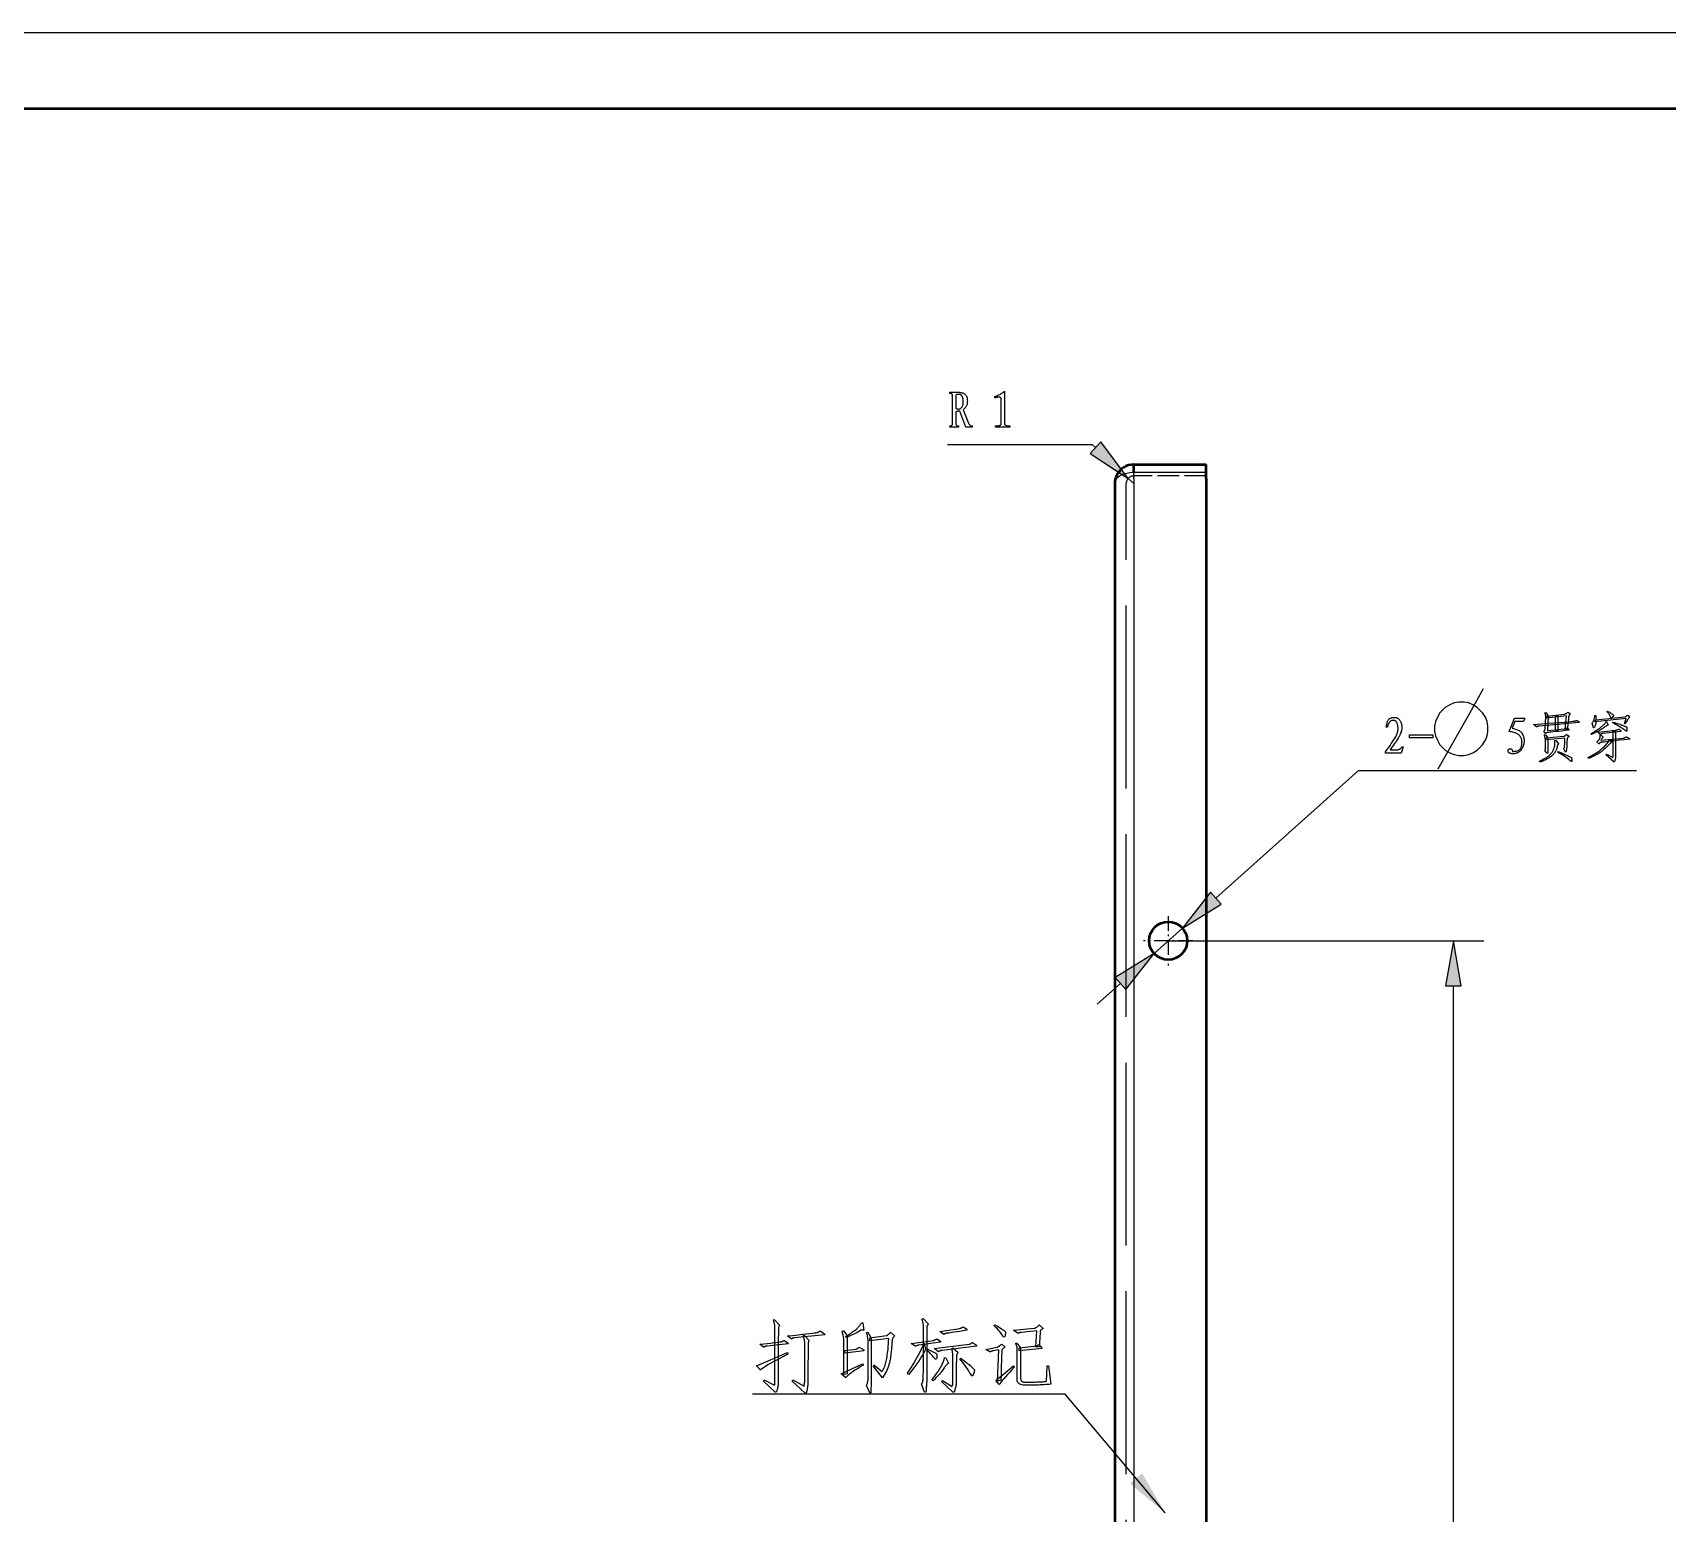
# Model space of a CAD drawing. Extents: x 0 to 420, y 0 to 297.
# Drawn here: x 218.5 to 325.7, y 199.9 to 297 of the extents above; entities that cross this region are included whole.
import ezdxf

# ---------------------------------------------------------------- set-up
doc = ezdxf.new("R2010")
doc.units = 0
doc.linetypes.add('DASHDOT', pattern=[18.5, 12, -3, 0.5, -3])
doc.linetypes.add('DASHED', pattern=[15, 12, -3])

msp = doc.modelspace()

# ---------------------------------------------------------------- linework, layer by layer
at = {"color": 7, "lineweight": 25}
for p, q in [((420, 297), (0, 297)), ((290.71, 267.74), (290.71, 127.09))]:
    msp.add_line(p, q, dxfattribs=at)
at = {"color": 7, "lineweight": 50}
for p, q in [((415, 292), (25, 292)), ((289.46, 267.42), (289.46, 127.42)), ((295.46, 267.74), (295.46, 127.09))]:
    msp.add_line(p, q, dxfattribs=at)
at = {"color": 5, "lineweight": 25, "ltscale": 0.2375}
msp.add_line((287.99, 269.96), (278.49, 269.96), dxfattribs=at)
at = {"color": 5, "lineweight": 25, "ltscale": 0.006783}
msp.add_line((288.18, 269.78), (287.99, 269.96), dxfattribs=at)
at = {"color": 7, "lineweight": 50, "ltscale": 0.11875}
msp.add_line((290.71, 268.67), (295.46, 268.67), dxfattribs=at)
at = {"color": 7, "lineweight": 50, "ltscale": 0.0125}
for p, q in [((290.71, 268.17), (290.71, 268.67)), ((295.46, 268.17), (295.46, 268.67))]:
    msp.add_line(p, q, dxfattribs=at)
at = {"color": 7, "linetype": 'DASHED', "lineweight": 25, "ltscale": 0.0125}
msp.add_line((290.71, 268.67), (290.71, 268.17), dxfattribs=at)
at = {"color": 7, "lineweight": 25, "ltscale": 0.11875}
msp.add_line((290.71, 268.17), (295.46, 268.17), dxfattribs=at)
at = {"color": 7, "lineweight": 25, "ltscale": 0.01067}
msp.add_line((290.71, 267.74), (290.71, 268.17), dxfattribs=at)
at = {"color": 7, "linetype": 'DASHED', "lineweight": 25, "ltscale": 0.11875}
for p, q in [((290.71, 268.17), (295.46, 268.17)), ((295.46, 267.92), (290.71, 267.92))]:
    msp.add_line(p, q, dxfattribs=at)
at = {"color": 7, "linetype": 'DASHED', "lineweight": 25, "ltscale": 0.01067}
msp.add_line((290.71, 267.74), (290.71, 268.17), dxfattribs=at)
at = {"color": 7, "lineweight": 50, "ltscale": 0.01067}
msp.add_line((295.46, 267.74), (295.46, 268.17), dxfattribs=at)
at = {"color": 7, "linetype": 'DASHED', "lineweight": 25}
for p, q in [((290.21, 127.42), (290.21, 267.42)), ((290.71, 267.74), (290.71, 127.09)), ((290.71, 267.74), (290.71, 127.09)), ((290.71, 267.74), (290.71, 127.09))]:
    msp.add_line(p, q, dxfattribs=at)
at = {"color": 5, "lineweight": 25, "ltscale": 0.012505}
msp.add_line((290.71, 267.42), (290.34, 267.76), dxfattribs=at)
at = {"color": 7, "linetype": 'DASHED', "lineweight": 25, "ltscale": 0.00442}
msp.add_line((290.71, 267.74), (290.71, 267.92), dxfattribs=at)
msp.add_line((290.71, 267.74), (290.71, 267.92), dxfattribs=at)
at = {"color": 5, "lineweight": 25, "ltscale": 0.313638}
msp.add_line((296.09, 240.22), (305.44, 248.58), dxfattribs=at)
at = {"color": 5, "lineweight": 25, "ltscale": 0.45625}
msp.add_line((305.44, 248.58), (323.69, 248.58), dxfattribs=at)
at = {"color": 5, "lineweight": 25, "ltscale": 0.062501}
msp.add_line((292.03, 236.58), (293.89, 238.25), dxfattribs=at)
at = {"color": 14, "linetype": 'DASHDOT', "lineweight": 25, "ltscale": 0.08125}
for p, q in [((292.96, 239.04), (292.96, 235.79)), ((294.58, 237.42), (291.33, 237.42))]:
    msp.add_line(p, q, dxfattribs=at)
at = {"color": 5, "lineweight": 25}
for p, q in [((292.96, 237.42), (313.67, 237.42)), ((311.67, 160.37), (311.67, 234.46))]:
    msp.add_line(p, q, dxfattribs=at)
at = {"color": 5, "lineweight": 25, "ltscale": 0.05114}
msp.add_line((288.3, 233.25), (289.82, 234.62), dxfattribs=at)
at = {"color": 5, "lineweight": 25}
for points in [[(279.02, 272.11), (279.02, 271.33), (279.03, 271.31), (279.04, 271.28), (279.05, 271.26), (279.06, 271.24), (279.08, 271.23), (279.1, 271.22), (279.12, 271.21), (279.15, 271.2), (279.18, 271.2), (279.21, 271.2), (279.21, 271.11), (278.64, 271.11), (278.64, 271.2), (278.67, 271.2), (278.69, 271.2), (278.72, 271.21), (278.74, 271.22), (278.76, 271.23), (278.77, 271.24), (278.79, 271.26), (278.8, 271.27), (278.81, 271.3), (278.81, 271.32), (278.81, 273.21), (278.81, 273.23), (278.8, 273.25), (278.79, 273.27), (278.77, 273.28), (278.76, 273.3), (278.74, 273.31), (278.72, 273.32), (278.69, 273.32), (278.67, 273.33), (278.64, 273.33), (278.64, 273.41), (279.24, 273.41), (279.29, 273.4), (279.35, 273.4), (279.4, 273.38), (279.44, 273.37), (279.49, 273.36), (279.53, 273.34), (279.56, 273.32), (279.6, 273.3), (279.63, 273.27), (279.66, 273.25), (279.68, 273.22), (279.7, 273.19), (279.72, 273.15), (279.74, 273.12), (279.75, 273.08), (279.76, 273.04), (279.77, 272.99), (279.78, 272.94), (279.78, 272.9), (279.79, 272.84), (279.78, 272.79), (279.78, 272.74), (279.77, 272.69), (279.77, 272.65), (279.76, 272.61), (279.74, 272.57), (279.73, 272.53), (279.71, 272.5), (279.69, 272.46), (279.67, 272.43), (279.65, 272.41), (279.63, 272.38), (279.61, 272.36), (279.59, 272.34), (279.57, 272.32), (279.56, 272.3), (279.54, 272.29), (279.53, 272.28), (279.52, 272.27), (279.51, 272.26), (279.81, 271.48), (279.84, 271.43), (279.86, 271.38), (279.88, 271.34), (279.91, 271.31), (279.94, 271.27), (279.96, 271.25), (279.99, 271.23), (280.02, 271.21), (280.05, 271.2), (280.09, 271.2), (280.09, 271.11), (279.69, 271.11), (279.28, 272.17), (279.24, 272.17), (279.2, 272.16), (279.16, 272.16), (279.13, 272.16), (279.11, 272.15), (279.08, 272.15), (279.06, 272.14), (279.04, 272.13), (279.03, 272.12)], [(279.43, 273.16), (279.41, 273.19), (279.39, 273.2), (279.37, 273.22), (279.35, 273.23), (279.33, 273.25), (279.31, 273.26), (279.28, 273.26), (279.25, 273.27), (279.23, 273.27), (279.2, 273.27), (279.17, 273.27), (279.14, 273.27), (279.12, 273.27), (279.1, 273.26), (279.08, 273.26), (279.06, 273.25), (279.05, 273.24), (279.04, 273.23), (279.03, 273.22), (279.02, 273.21), (279.02, 272.38), (279.03, 272.37), (279.03, 272.36), (279.05, 272.34), (279.06, 272.33), (279.07, 272.32), (279.09, 272.32), (279.11, 272.31), (279.13, 272.31), (279.16, 272.3), (279.18, 272.3), (279.21, 272.3), (279.24, 272.31), (279.27, 272.31), (279.29, 272.32), (279.32, 272.33), (279.34, 272.34), (279.36, 272.36), (279.38, 272.38), (279.4, 272.4), (279.42, 272.42), (279.44, 272.44), (279.45, 272.47), (279.47, 272.5), (279.48, 272.54), (279.49, 272.57), (279.5, 272.61), (279.5, 272.65), (279.51, 272.7), (279.51, 272.74), (279.51, 272.8), (279.51, 272.85), (279.51, 272.89), (279.5, 272.94), (279.5, 272.98), (279.49, 273.02), (279.48, 273.05), (279.47, 273.09), (279.46, 273.11), (279.45, 273.14)], [(282, 272.89), (282, 272.93), (282, 272.96), (281.99, 272.99), (281.98, 273.02), (281.97, 273.04), (281.96, 273.06), (281.94, 273.07), (281.92, 273.08), (281.9, 273.09), (281.87, 273.09), (281.85, 273.09), (281.82, 273.08), (281.79, 273.08), (281.76, 273.08), (281.74, 273.07), (281.71, 273.07), (281.68, 273.06), (281.65, 273.06), (281.62, 273.05), (281.59, 273.04), (281.59, 273.12), (281.66, 273.15), (281.72, 273.18), (281.79, 273.21), (281.85, 273.24), (281.91, 273.27), (281.97, 273.31), (282.03, 273.34), (282.09, 273.38), (282.15, 273.42), (282.21, 273.47), (282.21, 271.36), (282.22, 271.33), (282.23, 271.3), (282.25, 271.28), (282.28, 271.25), (282.31, 271.24), (282.35, 271.22), (282.4, 271.21), (282.45, 271.2), (282.51, 271.2), (282.58, 271.2), (282.58, 271.11), (281.62, 271.11), (281.62, 271.2), (281.69, 271.2), (281.75, 271.2), (281.8, 271.21), (281.85, 271.22), (281.89, 271.23), (281.93, 271.24), (281.96, 271.26), (281.98, 271.28), (281.99, 271.31), (282, 271.33)], [(287.83, 269.4), (290.34, 267.76), (288.54, 270.16)], [(307.52, 249.95), (308.05, 249.95), (308.08, 249.96), (308.1, 249.97), (308.13, 249.98), (308.16, 250), (308.18, 250.01), (308.21, 250.03), (308.23, 250.06), (308.25, 250.08), (308.28, 250.11), (308.3, 250.14), (308.38, 250.14), (308.24, 249.73), (307.22, 249.73), (307.22, 249.81), (307.33, 249.97), (307.43, 250.11), (307.52, 250.24), (307.6, 250.36), (307.68, 250.47), (307.74, 250.57), (307.8, 250.66), (307.85, 250.73), (307.89, 250.8), (307.91, 250.85), (307.94, 250.9), (307.96, 250.95), (307.98, 251), (307.99, 251.05), (308.01, 251.1), (308.02, 251.15), (308.03, 251.2), (308.03, 251.24), (308.04, 251.29), (308.04, 251.34), (308.04, 251.39), (308.03, 251.43), (308.03, 251.47), (308.03, 251.52), (308.02, 251.56), (308.01, 251.59), (308, 251.63), (307.99, 251.67), (307.98, 251.7), (307.97, 251.73), (307.95, 251.76), (307.94, 251.78), (307.92, 251.81), (307.9, 251.83), (307.87, 251.84), (307.85, 251.86), (307.82, 251.87), (307.79, 251.87), (307.76, 251.88), (307.72, 251.88), (307.69, 251.88), (307.66, 251.87), (307.63, 251.87), (307.6, 251.86), (307.57, 251.85), (307.54, 251.83), (307.52, 251.81), (307.5, 251.79), (307.48, 251.77), (307.46, 251.74), (307.45, 251.71), (307.43, 251.69), (307.42, 251.66), (307.41, 251.63), (307.39, 251.6), (307.38, 251.56), (307.38, 251.53), (307.37, 251.5), (307.36, 251.46), (307.35, 251.43), (307.27, 251.43), (307.28, 251.5), (307.29, 251.57), (307.3, 251.63), (307.32, 251.69), (307.33, 251.74), (307.35, 251.79), (307.36, 251.83), (307.38, 251.87), (307.4, 251.9), (307.42, 251.93), (307.44, 251.95), (307.47, 251.97), (307.49, 251.99), (307.51, 252), (307.54, 252.02), (307.56, 252.03), (307.59, 252.04), (307.61, 252.05), (307.64, 252.06), (307.66, 252.06), (307.69, 252.07), (307.71, 252.07), (307.74, 252.07), (307.76, 252.07), (307.79, 252.07), (307.81, 252.07), (307.84, 252.07), (307.87, 252.07), (307.89, 252.07), (307.91, 252.06), (307.94, 252.06), (307.96, 252.05), (307.99, 252.04), (308.01, 252.02), (308.04, 252.01), (308.06, 251.99), (308.09, 251.96), (308.11, 251.94), (308.14, 251.91), (308.16, 251.88), (308.18, 251.85), (308.2, 251.81), (308.22, 251.77), (308.24, 251.73), (308.25, 251.68), (308.26, 251.63), (308.27, 251.58), (308.28, 251.53), (308.28, 251.47), (308.28, 251.41), (308.28, 251.35), (308.28, 251.29), (308.27, 251.23), (308.25, 251.17), (308.24, 251.11), (308.21, 251.04), (308.19, 250.98), (308.16, 250.92), (308.13, 250.85), (308.09, 250.79), (308.05, 250.72), (308.01, 250.65), (307.96, 250.57), (307.91, 250.49), (307.85, 250.41), (307.79, 250.33), (307.73, 250.24), (307.66, 250.15), (307.59, 250.05)], [(312.37, 253.08), (312.02, 253.08), (311.73, 253.02), (311.44, 252.91), (311.14, 252.73), (310.79, 252.38), (310.62, 252.09), (310.5, 251.8), (310.44, 251.51), (310.44, 251.16), (310.5, 250.87), (310.62, 250.57), (310.79, 250.28), (311.14, 249.93), (311.44, 249.76), (311.73, 249.64), (312.02, 249.58), (312.37, 249.58), (312.66, 249.64), (312.95, 249.76), (313.24, 249.93), (313.59, 250.28), (313.77, 250.57), (313.89, 250.87), (313.94, 251.16), (313.94, 251.51), (313.89, 251.8), (313.77, 252.09), (313.59, 252.38), (313.24, 252.73), (312.95, 252.91), (312.66, 253.02)], [(317.71, 251.67), (317.72, 251.76), (317.72, 251.83), (317.72, 251.89), (317.73, 251.95), (317.73, 252), (317.73, 252.05), (317.73, 252.08), (317.73, 252.11), (317.73, 252.13), (317.73, 252.15), (317.73, 252.16), (317.73, 252.17), (317.73, 252.19), (317.72, 252.2), (317.72, 252.23), (317.71, 252.25), (317.71, 252.28), (317.7, 252.31), (317.69, 252.34), (317.68, 252.37), (317.73, 252.39), (317.9, 252.15), (317.84, 251.21), (318.95, 251.32), (318.96, 251.32), (318.98, 251.32), (318.99, 251.32), (319.01, 251.33), (319.03, 251.34), (319.05, 251.34), (319.07, 251.35), (319.09, 251.36), (319.11, 251.37), (319.13, 251.39), (319.28, 251.24), (319.01, 251.21), (318.77, 251.18), (318.56, 251.16), (318.38, 251.14), (318.22, 251.12), (318.09, 251.11), (317.99, 251.1), (317.92, 251.09), (317.87, 251.09), (317.85, 251.09), (317.84, 251.09), (317.83, 251.08), (317.82, 251.08), (317.81, 251.08), (317.8, 251.07), (317.78, 251.06), (317.76, 251.05), (317.75, 251.04), (317.73, 251.03), (317.71, 251.02), (317.6, 251.17), (317.61, 251.18), (317.62, 251.18), (317.63, 251.19), (317.63, 251.2), (317.64, 251.2), (317.65, 251.21), (317.66, 251.22), (317.66, 251.22), (317.67, 251.23), (317.67, 251.23), (317.68, 251.24), (317.68, 251.25), (317.68, 251.28), (317.69, 251.31), (317.69, 251.35), (317.7, 251.4), (317.7, 251.46), (317.7, 251.52), (317.71, 251.59)], [(317.81, 252.15), (318.98, 252.29), (318.99, 252.29), (319.01, 252.3), (319.03, 252.31), (319.05, 252.32), (319.07, 252.33), (319.09, 252.34), (319.11, 252.36), (319.13, 252.37), (319.16, 252.39), (319.18, 252.41), (319.35, 252.3), (319.33, 252.28), (319.31, 252.26), (319.29, 252.24), (319.28, 252.23), (319.26, 252.21), (319.25, 252.2), (319.25, 252.19), (319.24, 252.18), (319.24, 252.17), (319.24, 252.16), (319.24, 252.14), (319.23, 252.11), (319.23, 252.07), (319.22, 252), (319.22, 251.92), (319.21, 251.83), (319.2, 251.71), (319.18, 251.58), (319.17, 251.44), (319.15, 251.28), (319, 251.28), (319.09, 252.18), (317.81, 252.03)], [(318.38, 251.21), (318.38, 252.15), (318.53, 252.15), (318.53, 251.21)], [(320.96, 252.19), (321.03, 252.19), (321.03, 252.11), (321.03, 252.04), (321.03, 251.98), (321.03, 251.92), (321.02, 251.87), (321.02, 251.82), (321.02, 251.78), (321.02, 251.75), (321.02, 251.72), (321.01, 251.7), (321.01, 251.68), (321.01, 251.66), (321, 251.64), (320.99, 251.61), (320.98, 251.58), (320.97, 251.55), (320.96, 251.51), (320.95, 251.47), (320.93, 251.43), (320.92, 251.39), (320.86, 251.39), (320.78, 251.7), (320.81, 251.73), (320.83, 251.76), (320.85, 251.8), (320.87, 251.84), (320.89, 251.89), (320.9, 251.94), (320.92, 251.99), (320.93, 252.06), (320.95, 252.12)], [(320.99, 251.91), (322.94, 252.11), (322.95, 252.12), (322.97, 252.12), (322.98, 252.13), (322.99, 252.14), (323.01, 252.15), (323.03, 252.16), (323.05, 252.18), (323.06, 252.19), (323.08, 252.21), (323.11, 252.23), (323.24, 252.07), (323.22, 252.06), (323.2, 252.04), (323.17, 252.01), (323.15, 251.97), (323.12, 251.93), (323.08, 251.89), (323.05, 251.83), (323.01, 251.77), (322.97, 251.71), (322.93, 251.63), (322.89, 251.67), (323, 252), (320.96, 251.78)], [(321.79, 252.49), (321.86, 252.45), (321.93, 252.41), (321.98, 252.37), (322.03, 252.34), (322.07, 252.31), (322.11, 252.28), (322.13, 252.26), (322.15, 252.25), (322.16, 252.23), (322.17, 252.22), (322.17, 252.21), (322.17, 252.2), (322.16, 252.19), (322.16, 252.17), (322.15, 252.15), (322.14, 252.13), (322.13, 252.1), (322.11, 252.08), (322.1, 252.05), (322.08, 252.02), (322.03, 252.02), (322.01, 252.06), (321.99, 252.11), (321.97, 252.15), (321.94, 252.2), (321.92, 252.24), (321.89, 252.29), (321.86, 252.33), (321.82, 252.37), (321.79, 252.41), (321.75, 252.45)], [(316.17, 250.44), (316.17, 250.5), (316.17, 250.55), (316.16, 250.61), (316.14, 250.66), (316.12, 250.71), (316.1, 250.75), (316.07, 250.8), (316.04, 250.84), (316.01, 250.88), (315.97, 250.92), (315.93, 250.96), (315.88, 250.99), (315.83, 251.02), (315.77, 251.05), (315.71, 251.07), (315.64, 251.09), (315.57, 251.11), (315.49, 251.12), (315.41, 251.13), (315.33, 251.14), (315.68, 252.03), (316.37, 252.03), (316.27, 251.81), (315.71, 251.81), (315.53, 251.36), (315.61, 251.34), (315.68, 251.33), (315.74, 251.31), (315.81, 251.29), (315.87, 251.26), (315.92, 251.24), (315.98, 251.21), (316.03, 251.18), (316.07, 251.14), (316.11, 251.11), (316.15, 251.07), (316.18, 251.03), (316.21, 250.98), (316.24, 250.93), (316.26, 250.87), (316.28, 250.82), (316.29, 250.75), (316.3, 250.69), (316.31, 250.62), (316.31, 250.55), (316.31, 250.47), (316.3, 250.4), (316.29, 250.33), (316.28, 250.27), (316.26, 250.21), (316.24, 250.15), (316.21, 250.09), (316.18, 250.04), (316.15, 249.99), (316.11, 249.94), (316.07, 249.89), (316.03, 249.85), (315.99, 249.82), (315.95, 249.79), (315.9, 249.76), (315.86, 249.74), (315.81, 249.72), (315.76, 249.71), (315.72, 249.7), (315.67, 249.69), (315.62, 249.69), (315.58, 249.69), (315.54, 249.69), (315.5, 249.69), (315.46, 249.7), (315.43, 249.7), (315.4, 249.71), (315.38, 249.72), (315.36, 249.73), (315.34, 249.74), (315.32, 249.75), (315.31, 249.77), (315.3, 249.78), (315.29, 249.79), (315.28, 249.81), (315.27, 249.82), (315.27, 249.84), (315.26, 249.85), (315.26, 249.87), (315.26, 249.88), (315.26, 249.9), (315.26, 249.91), (315.26, 249.93), (315.27, 249.94), (315.28, 249.95), (315.28, 249.96), (315.29, 249.97), (315.3, 249.98), (315.31, 249.99), (315.33, 250), (315.34, 250.01), (315.35, 250.01), (315.37, 250.01), (315.38, 250.02), (315.39, 250.02), (315.41, 250.02), (315.42, 250.02), (315.44, 250.01), (315.45, 250.01), (315.46, 250.01), (315.48, 250), (315.49, 249.99), (315.5, 249.98), (315.51, 249.97), (315.52, 249.95), (315.54, 249.93), (315.55, 249.91), (315.56, 249.89), (315.56, 249.87), (315.57, 249.84), (315.64, 249.84), (315.71, 249.85), (315.77, 249.86), (315.82, 249.87), (315.87, 249.88), (315.92, 249.9), (315.96, 249.92), (315.99, 249.94), (316.02, 249.97), (316.05, 250), (316.07, 250.03), (316.1, 250.07), (316.11, 250.11), (316.13, 250.15), (316.14, 250.19), (316.15, 250.23), (316.16, 250.28), (316.17, 250.33), (316.17, 250.39)], [(316.94, 251.61), (317.45, 251.65), (317.9, 251.69), (318.3, 251.72), (318.65, 251.75), (318.95, 251.77), (319.19, 251.79), (319.38, 251.81), (319.52, 251.82), (319.61, 251.83), (319.64, 251.84), (319.65, 251.84), (319.66, 251.84), (319.66, 251.85), (319.68, 251.85), (319.69, 251.86), (319.7, 251.86), (319.71, 251.87), (319.73, 251.88), (319.74, 251.88), (319.76, 251.89), (319.92, 251.78), (319.93, 251.73), (317.3, 251.5), (317.28, 251.5), (317.27, 251.49), (317.26, 251.49), (317.24, 251.49), (317.23, 251.49), (317.21, 251.48), (317.19, 251.48), (317.17, 251.47), (317.15, 251.46), (317.13, 251.46)], [(321.47, 251.35), (321.42, 251.32), (321.36, 251.28), (321.29, 251.24), (321.23, 251.2), (321.16, 251.16), (321.08, 251.12), (321, 251.08), (320.92, 251.04), (320.83, 250.99), (320.74, 250.95), (320.7, 251), (320.79, 251.06), (320.88, 251.11), (320.96, 251.17), (321.04, 251.22), (321.11, 251.26), (321.18, 251.31), (321.24, 251.35), (321.3, 251.39), (321.35, 251.43), (321.4, 251.47), (321.44, 251.5), (321.48, 251.54), (321.51, 251.57), (321.55, 251.61), (321.58, 251.64), (321.61, 251.67), (321.63, 251.7), (321.65, 251.74), (321.67, 251.77), (321.68, 251.8), (321.73, 251.8), (321.83, 251.58), (321.81, 251.57), (321.79, 251.56), (321.76, 251.54), (321.73, 251.52), (321.7, 251.5), (321.66, 251.48), (321.62, 251.45), (321.57, 251.42), (321.52, 251.39)], [(321.14, 251.1), (321.38, 251.13), (321.59, 251.15), (321.78, 251.17), (321.94, 251.19), (322.08, 251.21), (322.2, 251.22), (322.29, 251.23), (322.35, 251.24), (322.39, 251.25), (322.41, 251.25), (322.41, 251.25), (322.42, 251.26), (322.42, 251.26), (322.43, 251.27), (322.44, 251.27), (322.45, 251.28), (322.47, 251.28), (322.48, 251.29), (322.5, 251.3), (322.52, 251.31), (322.67, 251.21), (322.67, 251.15), (321.49, 251.02), (321.48, 251.02), (321.46, 251.02), (321.45, 251.01), (321.43, 251.01), (321.41, 251), (321.4, 251), (321.38, 250.99), (321.36, 250.98), (321.34, 250.97), (321.31, 250.96)], [(322.14, 249.45), (322.14, 249.47), (322.15, 249.5), (322.15, 249.52), (322.15, 249.55), (322.16, 249.58), (322.16, 249.6), (322.16, 249.63), (322.16, 249.66), (322.16, 249.69), (322.16, 249.72), (322.16, 251.17), (322.31, 251.17), (322.31, 249.57), (322.31, 249.52), (322.31, 249.48), (322.31, 249.43), (322.3, 249.39), (322.29, 249.35), (322.28, 249.3), (322.27, 249.26), (322.26, 249.22), (322.25, 249.18), (322.23, 249.14), (321.68, 249.61), (321.71, 249.66)], [(323.06, 251.17), (323.01, 251.17), (322.93, 251.23), (322.85, 251.29), (322.77, 251.34), (322.68, 251.4), (322.6, 251.46), (322.51, 251.51), (322.41, 251.56), (322.32, 251.61), (322.22, 251.67), (322.12, 251.72), (322.16, 251.77), (322.27, 251.74), (322.36, 251.7), (322.45, 251.67), (322.53, 251.65), (322.6, 251.62), (322.67, 251.6), (322.73, 251.57), (322.78, 251.56), (322.82, 251.54), (322.86, 251.52), (322.89, 251.51), (322.92, 251.5), (322.95, 251.49), (322.97, 251.48), (322.99, 251.47), (323.01, 251.46), (323.02, 251.45), (323.03, 251.45), (323.04, 251.44), (323.04, 251.43), (323.05, 251.43), (323.05, 251.42), (323.05, 251.4), (323.06, 251.38), (323.06, 251.36), (323.06, 251.33), (323.06, 251.3), (323.06, 251.26), (323.06, 251.22)], [(308.8, 250.94), (310.33, 250.94), (310.33, 250.74), (308.8, 250.74)], [(318.23, 249.64), (318.19, 249.6), (318.14, 249.56), (318.08, 249.51), (318.01, 249.46), (317.93, 249.41), (317.83, 249.36), (317.73, 249.3), (317.61, 249.25), (317.49, 249.19), (317.35, 249.13), (317.32, 249.2), (317.44, 249.26), (317.55, 249.32), (317.64, 249.37), (317.73, 249.42), (317.81, 249.47), (317.88, 249.52), (317.95, 249.57), (318, 249.62), (318.05, 249.66), (318.08, 249.7), (318.11, 249.74), (318.14, 249.78), (318.17, 249.82), (318.19, 249.86), (318.21, 249.9), (318.24, 249.94), (318.25, 249.99), (318.27, 250.03), (318.29, 250.07), (318.3, 250.12), (318.31, 250.16), (318.32, 250.2), (318.33, 250.25), (318.34, 250.29), (318.34, 250.33), (318.34, 250.38), (318.34, 250.42), (318.34, 250.47), (318.34, 250.51), (318.33, 250.55), (318.39, 250.55), (318.58, 250.33), (318.56, 250.32), (318.55, 250.31), (318.54, 250.3), (318.53, 250.29), (318.52, 250.27), (318.51, 250.26), (318.51, 250.26), (318.5, 250.25), (318.5, 250.24), (318.5, 250.23), (318.5, 250.22), (318.5, 250.21), (318.49, 250.2), (318.49, 250.18), (318.49, 250.16), (318.48, 250.14), (318.48, 250.12), (318.47, 250.09), (318.46, 250.06), (318.45, 250.03), (318.44, 249.99), (318.43, 249.96), (318.41, 249.92), (318.39, 249.88), (318.37, 249.85), (318.35, 249.81), (318.32, 249.77), (318.3, 249.73), (318.26, 249.69)], [(317.71, 250.37), (317.71, 250.42), (317.71, 250.47), (317.71, 250.51), (317.71, 250.54), (317.71, 250.58), (317.71, 250.6), (317.71, 250.62), (317.71, 250.64), (317.71, 250.65), (317.71, 250.66), (317.7, 250.67), (317.7, 250.68), (317.7, 250.7), (317.69, 250.72), (317.69, 250.74), (317.68, 250.77), (317.67, 250.8), (317.66, 250.84), (317.65, 250.88), (317.64, 250.92), (317.71, 250.92), (317.86, 250.73), (317.86, 250.59), (317.86, 250.45), (317.87, 250.33), (317.87, 250.21), (317.87, 250.11), (317.87, 250.01), (317.87, 249.92), (317.86, 249.85), (317.86, 249.78), (317.86, 249.72), (317.81, 249.72), (317.68, 249.9), (317.69, 249.91), (317.69, 249.92), (317.7, 249.94), (317.7, 249.95), (317.71, 249.97), (317.71, 249.98), (317.72, 249.99), (317.72, 250.01), (317.72, 250.02), (317.72, 250.03), (317.72, 250.05), (317.72, 250.07), (317.72, 250.09), (317.72, 250.12), (317.72, 250.15), (317.72, 250.19), (317.72, 250.23), (317.71, 250.27), (317.71, 250.32)], [(317.75, 250.73), (318.91, 250.84), (318.93, 250.84), (318.94, 250.85), (318.96, 250.85), (318.98, 250.86), (319, 250.87), (319.02, 250.88), (319.04, 250.9), (319.06, 250.92), (319.08, 250.94), (319.1, 250.96), (319.26, 250.84), (319.24, 250.81), (319.21, 250.79), (319.19, 250.77), (319.18, 250.75), (319.16, 250.73), (319.15, 250.71), (319.14, 250.7), (319.13, 250.69), (319.13, 250.68), (319.13, 250.67), (319.13, 250.66), (319.13, 250.65), (319.13, 250.63), (319.13, 250.6), (319.13, 250.57), (319.12, 250.53), (319.12, 250.49), (319.12, 250.45), (319.12, 250.4), (319.12, 250.34), (319.12, 250.28), (319.12, 250.22), (319.11, 250.17), (319.11, 250.11), (319.1, 250.06), (319.1, 250), (319.09, 249.95), (319.08, 249.89), (319.07, 249.84), (319.06, 249.79), (319.02, 249.79), (318.92, 250.02), (318.93, 250.03), (318.94, 250.04), (318.94, 250.06), (318.95, 250.07), (318.95, 250.08), (318.96, 250.1), (318.96, 250.12), (318.97, 250.13), (318.97, 250.15), (318.97, 250.17), (318.97, 250.19), (318.97, 250.22), (318.97, 250.26), (318.98, 250.3), (318.98, 250.35), (318.98, 250.41), (318.98, 250.48), (318.99, 250.55), (318.99, 250.63), (318.99, 250.72), (317.79, 250.61)], [(322.15, 250.59), (322.08, 250.52), (322.02, 250.44), (321.95, 250.37), (321.89, 250.3), (321.82, 250.23), (321.76, 250.16), (321.69, 250.1), (321.63, 250.04), (321.56, 249.98), (321.5, 249.92), (321.43, 249.87), (321.36, 249.81), (321.28, 249.76), (321.19, 249.71), (321.1, 249.65), (321, 249.6), (320.89, 249.54), (320.78, 249.49), (320.66, 249.43), (320.54, 249.38), (320.51, 249.45), (320.63, 249.51), (320.75, 249.57), (320.86, 249.63), (320.96, 249.69), (321.06, 249.75), (321.15, 249.81), (321.23, 249.87), (321.31, 249.93), (321.38, 249.98), (321.44, 250.04), (321.5, 250.1), (321.56, 250.15), (321.62, 250.21), (321.67, 250.26), (321.72, 250.31), (321.76, 250.36), (321.81, 250.42), (321.85, 250.47), (321.88, 250.52), (321.92, 250.57)], [(322.83, 250.72), (322.86, 250.73), (322.88, 250.73), (322.9, 250.74), (322.92, 250.75), (322.95, 250.76), (322.97, 250.77), (322.98, 250.77), (323, 250.78), (323.02, 250.79), (323.04, 250.8), (323.22, 250.69), (323.22, 250.64), (322.87, 250.6), (322.56, 250.57), (322.29, 250.54), (322.05, 250.51), (321.85, 250.49), (321.68, 250.47), (321.55, 250.46), (321.45, 250.45), (321.39, 250.44), (321.36, 250.44), (321.35, 250.43), (321.34, 250.43), (321.33, 250.42), (321.31, 250.42), (321.3, 250.41), (321.28, 250.4), (321.27, 250.38), (321.25, 250.37), (321.23, 250.35), (321.21, 250.33), (321.08, 250.48), (321.11, 250.5), (321.13, 250.51), (321.15, 250.53), (321.17, 250.55), (321.19, 250.56), (321.21, 250.58), (321.22, 250.6), (321.24, 250.62), (321.25, 250.64), (321.26, 250.66), (321.27, 250.68), (321.28, 250.71), (321.29, 250.73), (321.3, 250.76), (321.3, 250.78), (321.31, 250.81), (321.31, 250.84), (321.31, 250.86), (321.31, 250.89), (321.31, 250.92), (321.37, 250.91), (321.51, 250.77), (321.49, 250.76), (321.47, 250.75), (321.46, 250.74), (321.44, 250.72), (321.42, 250.7), (321.41, 250.68), (321.39, 250.65), (321.38, 250.63), (321.36, 250.6), (321.34, 250.57)], [(318.55, 249.84), (318.72, 249.77), (318.86, 249.71), (318.99, 249.65), (319.11, 249.6), (319.2, 249.56), (319.28, 249.52), (319.34, 249.49), (319.38, 249.47), (319.41, 249.45), (319.42, 249.44), (319.42, 249.43), (319.42, 249.42), (319.43, 249.4), (319.43, 249.38), (319.43, 249.36), (319.44, 249.34), (319.44, 249.31), (319.45, 249.27), (319.45, 249.24), (319.46, 249.2), (319.4, 249.19), (319.32, 249.25), (319.24, 249.32), (319.16, 249.38), (319.07, 249.45), (318.99, 249.51), (318.9, 249.57), (318.8, 249.62), (318.71, 249.68), (318.61, 249.73), (318.51, 249.79)], [(295.74, 240.61), (293.89, 238.25), (296.44, 239.83)], [(312.19, 234.46), (311.67, 237.42), (311.15, 234.46)], [(290.17, 234.23), (292.03, 236.58), (289.48, 235)]]:
    msp.add_lwpolyline(points, close=True, dxfattribs=at)
at = {"color": 7, "lineweight": 25}
msp.add_lwpolyline([(289.46, 267.42), (289.48, 267.57), (289.56, 267.72), (289.64, 267.81), (289.75, 267.9), (289.88, 267.98), (290.04, 268.05), (290.24, 268.11), (290.45, 268.15), (290.71, 268.17)], dxfattribs=at)
at = {"color": 7, "linetype": 'DASHED', "lineweight": 25}
msp.add_lwpolyline([(289.46, 267.42), (289.48, 267.57), (289.56, 267.72), (289.64, 267.81), (289.75, 267.9), (289.88, 267.98), (290.04, 268.05), (290.24, 268.11), (290.45, 268.15), (290.71, 268.17)], dxfattribs=at)
at = {"color": 5, "lineweight": 25}
msp.add_lwpolyline([(310.68, 248.71), (312.66, 252.21), (313.65, 253.96)], dxfattribs=at)
at = {"color": 142, "lineweight": 25}
for points in [[(267.38, 212.01), (267.38, 211.95), (267.38, 211.83), (267.38, 211.64), (267.37, 211.37), (267.37, 211.04), (267.37, 210.63), (267.37, 210.16), (267.37, 209.61), (267.37, 208.99), (267.37, 208.31), (267.36, 208.25), (267.35, 208.19), (267.34, 208.14), (267.33, 208.08), (267.32, 208.03), (267.3, 207.98), (267.29, 207.93), (267.27, 207.89), (267.25, 207.84), (267.23, 207.8), (267.18, 207.8), (266.41, 208.52), (266.45, 208.62), (267.12, 208.25), (267.12, 208.26), (267.13, 208.28), (267.14, 208.3), (267.14, 208.32), (267.15, 208.35), (267.15, 208.37), (267.15, 208.41), (267.15, 208.44), (267.16, 208.48), (267.16, 208.52), (267.16, 212), (267.15, 212.05), (267.15, 212.1), (267.15, 212.15), (267.14, 212.2), (267.13, 212.26), (267.12, 212.31), (267.11, 212.36), (267.09, 212.42), (267.08, 212.47), (267.06, 212.53), (267.1, 212.58), (267.47, 212.17), (267.45, 212.16), (267.44, 212.14), (267.43, 212.13), (267.42, 212.11), (267.41, 212.09), (267.4, 212.08), (267.39, 212.06), (267.39, 212.04), (267.38, 212.03)], [(276.88, 208.62), (276.89, 208.66), (276.89, 208.73), (276.89, 208.84), (276.89, 208.97), (276.9, 209.13), (276.9, 209.32), (276.9, 209.55), (276.9, 209.8), (276.9, 210.08), (276.9, 210.4), (276.9, 210.71), (276.9, 210.99), (276.9, 211.24), (276.9, 211.47), (276.9, 211.66), (276.9, 211.82), (276.9, 211.95), (276.9, 212.05), (276.9, 212.12), (276.9, 212.16), (276.9, 212.19), (276.9, 212.22), (276.89, 212.26), (276.89, 212.3), (276.88, 212.34), (276.87, 212.38), (276.85, 212.43), (276.84, 212.49), (276.82, 212.54), (276.8, 212.6), (276.88, 212.64), (277.23, 212.27), (277.21, 212.25), (277.2, 212.23), (277.18, 212.21), (277.17, 212.19), (277.16, 212.18), (277.15, 212.16), (277.14, 212.14), (277.13, 212.12), (277.13, 212.1), (277.13, 212.09), (277.12, 212.05), (277.12, 211.99), (277.12, 211.89), (277.12, 211.76), (277.12, 211.59), (277.12, 211.4), (277.12, 211.17), (277.12, 210.91), (277.12, 210.61), (277.12, 210.29), (277.12, 209.96), (277.12, 209.67), (277.12, 209.41), (277.12, 209.18), (277.12, 208.99), (277.12, 208.82), (277.12, 208.69), (277.12, 208.59), (277.12, 208.53), (277.12, 208.49), (277.12, 208.47), (277.11, 208.44), (277.11, 208.39), (277.11, 208.34), (277.1, 208.27), (277.1, 208.2), (277.09, 208.12), (277.08, 208.02), (277.07, 207.91), (277.06, 207.8), (276.98, 207.8), (276.78, 208.35), (276.8, 208.37), (276.81, 208.4), (276.83, 208.43), (276.84, 208.45), (276.85, 208.48), (276.86, 208.51), (276.87, 208.54), (276.87, 208.56), (276.88, 208.59)], [(267.98, 211.49), (268.34, 211.53), (268.67, 211.57), (268.96, 211.6), (269.22, 211.63), (269.43, 211.65), (269.61, 211.67), (269.75, 211.69), (269.85, 211.7), (269.91, 211.71), (269.94, 211.71), (269.95, 211.72), (269.96, 211.72), (269.97, 211.73), (269.98, 211.74), (270, 211.75), (270.02, 211.76), (270.04, 211.77), (270.07, 211.79), (270.09, 211.8), (270.12, 211.82), (270.4, 211.63), (270.42, 211.57), (268.44, 211.37), (268.43, 211.37), (268.42, 211.37), (268.4, 211.37), (268.38, 211.36), (268.36, 211.35), (268.34, 211.34), (268.31, 211.33), (268.29, 211.32), (268.26, 211.31), (268.23, 211.29)], [(269.01, 211.49), (269.07, 211.55), (269.4, 211.2), (269.39, 211.18), (269.38, 211.16), (269.37, 211.14), (269.36, 211.13), (269.36, 211.11), (269.35, 211.09), (269.34, 211.08), (269.34, 211.07), (269.34, 211.05), (269.33, 211.04), (269.33, 211), (269.33, 210.92), (269.33, 210.78), (269.33, 210.59), (269.33, 210.35), (269.33, 210.06), (269.32, 209.72), (269.32, 209.33), (269.32, 208.89), (269.32, 208.4), (269.32, 208.33), (269.31, 208.26), (269.3, 208.19), (269.3, 208.12), (269.28, 208.05), (269.27, 207.99), (269.26, 207.92), (269.24, 207.86), (269.23, 207.8), (269.21, 207.74), (269.15, 207.74), (268.29, 208.52), (268.33, 208.6), (269.07, 208.19), (269.07, 208.22), (269.08, 208.25), (269.08, 208.28), (269.09, 208.31), (269.09, 208.34), (269.09, 208.36), (269.1, 208.39), (269.1, 208.41), (269.1, 208.44), (269.11, 208.46), (269.11, 211.08), (269.11, 211.12), (269.1, 211.15), (269.1, 211.19), (269.09, 211.23), (269.08, 211.27), (269.07, 211.31), (269.06, 211.35), (269.05, 211.4), (269.03, 211.44)], [(271.67, 208.95), (271.67, 211.31), (271.67, 211.34), (271.66, 211.38), (271.66, 211.42), (271.65, 211.46), (271.64, 211.5), (271.63, 211.56), (271.62, 211.61), (271.6, 211.67), (271.59, 211.73), (271.57, 211.8), (271.65, 211.82), (271.9, 211.51), (271.9, 209.01)], [(272.8, 211.86), (272.71, 211.81), (272.61, 211.75), (272.52, 211.7), (272.42, 211.65), (272.33, 211.61), (272.23, 211.56), (272.13, 211.52), (272.04, 211.47), (271.94, 211.43), (271.84, 211.39), (271.8, 211.47), (271.91, 211.53), (272, 211.59), (272.09, 211.65), (272.17, 211.7), (272.25, 211.75), (272.31, 211.8), (272.37, 211.84), (272.43, 211.88), (272.48, 211.92), (272.52, 211.96), (272.55, 211.99), (272.59, 212.03), (272.62, 212.07), (272.66, 212.11), (272.69, 212.14), (272.72, 212.18), (272.75, 212.22), (272.78, 212.27), (272.81, 212.31), (272.84, 212.35), (272.92, 212.35), (273, 211.88)], [(273.39, 207.76), (273.17, 208.23), (273.19, 208.28), (273.21, 208.33), (273.22, 208.38), (273.23, 208.42), (273.24, 208.46), (273.25, 208.5), (273.26, 208.53), (273.26, 208.57), (273.27, 208.59), (273.27, 208.62), (273.27, 208.65), (273.27, 208.71), (273.27, 208.79), (273.27, 208.88), (273.27, 209), (273.27, 209.14), (273.27, 209.3), (273.27, 209.49), (273.27, 209.69), (273.27, 209.92), (273.27, 210.14), (273.27, 210.35), (273.27, 210.53), (273.27, 210.69), (273.27, 210.84), (273.27, 210.96), (273.27, 211.06), (273.27, 211.13), (273.27, 211.19), (273.27, 211.23), (273.27, 211.25), (273.26, 211.29), (273.26, 211.32), (273.25, 211.37), (273.24, 211.41), (273.23, 211.47), (273.22, 211.52), (273.21, 211.59), (273.19, 211.65), (273.17, 211.72), (273.25, 211.74), (273.48, 211.35), (273.48, 208.5), (273.44, 207.76)], [(274.21, 208.74), (273.6, 209.52), (273.66, 209.58), (274.19, 209.15), (274.22, 209.21), (274.26, 209.28), (274.3, 209.35), (274.33, 209.42), (274.36, 209.5), (274.39, 209.57), (274.41, 209.66), (274.44, 209.74), (274.46, 209.83), (274.48, 209.92), (274.5, 210.01), (274.52, 210.12), (274.53, 210.24), (274.55, 210.36), (274.56, 210.5), (274.58, 210.65), (274.59, 210.8), (274.6, 210.97), (274.61, 211.15), (274.62, 211.33), (273.39, 211.18), (273.39, 211.37), (274.48, 211.51), (274.5, 211.52), (274.52, 211.53), (274.54, 211.54), (274.56, 211.56), (274.59, 211.58), (274.62, 211.6), (274.65, 211.63), (274.68, 211.67), (274.72, 211.7), (274.75, 211.74), (275.01, 211.49), (274.98, 211.46), (274.96, 211.44), (274.94, 211.41), (274.92, 211.39), (274.9, 211.36), (274.89, 211.34), (274.87, 211.31), (274.86, 211.29), (274.86, 211.27), (274.85, 211.25), (274.85, 211.22), (274.84, 211.19), (274.84, 211.16), (274.84, 211.12), (274.83, 211.07), (274.83, 211.02), (274.82, 210.96), (274.82, 210.9), (274.82, 210.83), (274.81, 210.76), (274.81, 210.68), (274.8, 210.6), (274.79, 210.51), (274.78, 210.43), (274.77, 210.34), (274.76, 210.24), (274.75, 210.14), (274.73, 210.04), (274.71, 209.94), (274.69, 209.83), (274.67, 209.72), (274.64, 209.61), (274.61, 209.5), (274.57, 209.39), (274.52, 209.28), (274.47, 209.17), (274.41, 209.06), (274.35, 208.95), (274.28, 208.85)], [(276.59, 210.88), (276.57, 210.88), (276.55, 210.88), (276.54, 210.87), (276.51, 210.86), (276.49, 210.86), (276.47, 210.85), (276.44, 210.84), (276.41, 210.83), (276.39, 210.82), (276.35, 210.81), (276.1, 211), (277.57, 211.2), (277.58, 211.21), (277.6, 211.21), (277.62, 211.22), (277.64, 211.23), (277.66, 211.24), (277.68, 211.25), (277.7, 211.26), (277.73, 211.27), (277.75, 211.28), (277.78, 211.29), (278.01, 211.14), (278.03, 211.08)], [(279.75, 211.94), (279.75, 211.86), (279.51, 211.82), (279.29, 211.79), (279.09, 211.76), (278.92, 211.74), (278.78, 211.71), (278.66, 211.7), (278.56, 211.68), (278.49, 211.67), (278.45, 211.67), (278.43, 211.67), (278.42, 211.67), (278.4, 211.66), (278.39, 211.66), (278.38, 211.65), (278.36, 211.65), (278.34, 211.64), (278.31, 211.63), (278.29, 211.62), (278.26, 211.6), (278.23, 211.59), (277.98, 211.78), (279.28, 211.98), (279.3, 211.99), (279.32, 211.99), (279.34, 212), (279.36, 212.01), (279.38, 212.02), (279.4, 212.03), (279.42, 212.04), (279.45, 212.05), (279.47, 212.06), (279.5, 212.08)], [(281.59, 212.23), (281.72, 212.15), (281.83, 212.08), (281.93, 212.02), (282.02, 211.96), (282.09, 211.91), (282.15, 211.87), (282.2, 211.84), (282.24, 211.81), (282.26, 211.79), (282.27, 211.77), (282.28, 211.76), (282.28, 211.74), (282.28, 211.72), (282.28, 211.7), (282.28, 211.66), (282.28, 211.63), (282.27, 211.59), (282.27, 211.54), (282.26, 211.49), (282.25, 211.43), (282.16, 211.41), (282.11, 211.49), (282.06, 211.57), (282.01, 211.64), (281.95, 211.72), (281.89, 211.8), (281.82, 211.87), (281.75, 211.95), (281.67, 212.02), (281.59, 212.1), (281.51, 212.17)], [(283.33, 211.72), (283.31, 211.72), (283.29, 211.72), (283.26, 211.71), (283.24, 211.71), (283.22, 211.7), (283.19, 211.69), (283.16, 211.69), (283.13, 211.68), (283.1, 211.67), (283.07, 211.67), (282.82, 211.86), (284.17, 212), (284.2, 212), (284.23, 212.01), (284.26, 212.03), (284.3, 212.04), (284.33, 212.06), (284.36, 212.08), (284.4, 212.11), (284.43, 212.14), (284.46, 212.18), (284.5, 212.21), (284.75, 211.98), (284.72, 211.96), (284.68, 211.93), (284.65, 211.91), (284.63, 211.89), (284.61, 211.88), (284.59, 211.86), (284.58, 211.84), (284.57, 211.83), (284.56, 211.81), (284.56, 211.8), (284.56, 211.78), (284.56, 211.74), (284.55, 211.68), (284.55, 211.61), (284.54, 211.51), (284.54, 211.4), (284.53, 211.27), (284.52, 211.12), (284.51, 210.95), (284.5, 210.77), (284.28, 210.77), (284.34, 211.82)], [(268, 210.3), (267.67, 210.13), (267.38, 209.97), (267.12, 209.83), (266.89, 209.7), (266.7, 209.59), (266.53, 209.49), (266.4, 209.4), (266.3, 209.34), (266.23, 209.28), (266.2, 209.24), (265.94, 209.52), (267.98, 210.4)], [(266.16, 210.94), (266.43, 210.97), (266.67, 211), (266.88, 211.02), (267.06, 211.05), (267.22, 211.07), (267.35, 211.08), (267.45, 211.1), (267.53, 211.11), (267.58, 211.11), (267.59, 211.12), (267.6, 211.12), (267.61, 211.13), (267.62, 211.13), (267.64, 211.14), (267.65, 211.15), (267.67, 211.16), (267.69, 211.17), (267.71, 211.18), (267.73, 211.19), (267.76, 211.2), (268.01, 211.04), (268.03, 210.98), (266.65, 210.83), (266.63, 210.83), (266.61, 210.82), (266.59, 210.82), (266.57, 210.81), (266.55, 210.81), (266.53, 210.8), (266.5, 210.79), (266.47, 210.78), (266.44, 210.76), (266.41, 210.75)], [(272.68, 210.75), (273, 210.59), (273, 210.51), (271.75, 210.36), (271.75, 210.53), (272.49, 210.63), (272.51, 210.64), (272.53, 210.64), (272.55, 210.65), (272.57, 210.66), (272.59, 210.67), (272.6, 210.68), (272.62, 210.7), (272.64, 210.71), (272.66, 210.73)], [(275.93, 208.95), (275.85, 209.05), (275.98, 209.25), (276.12, 209.45), (276.24, 209.65), (276.36, 209.85), (276.47, 210.05), (276.58, 210.25), (276.68, 210.44), (276.77, 210.64), (276.86, 210.83), (276.94, 211.02), (277.04, 210.61), (276.96, 210.46), (276.88, 210.3), (276.78, 210.14), (276.68, 209.98), (276.57, 209.82), (276.46, 209.65), (276.34, 209.48), (276.21, 209.3), (276.07, 209.13)], [(277.76, 209.99), (277.68, 209.95), (277.64, 210.01), (277.59, 210.07), (277.54, 210.13), (277.49, 210.19), (277.43, 210.25), (277.37, 210.31), (277.31, 210.38), (277.24, 210.44), (277.17, 210.51), (277.1, 210.57), (277.14, 210.65), (277.25, 210.59), (277.36, 210.54), (277.46, 210.49), (277.54, 210.45), (277.61, 210.41), (277.67, 210.38), (277.71, 210.35), (277.75, 210.32), (277.77, 210.3), (277.78, 210.28), (277.78, 210.26), (277.79, 210.24), (277.79, 210.22), (277.79, 210.19), (277.79, 210.17), (277.78, 210.14), (277.78, 210.1), (277.77, 210.07), (277.77, 210.03)], [(279.91, 210.94), (279.93, 210.95), (279.94, 210.96), (279.96, 210.97), (279.98, 210.98), (280, 210.99), (280.02, 211), (280.05, 211.02), (280.07, 211.03), (280.1, 211.05), (280.12, 211.06), (280.38, 210.88), (280.38, 210.81), (278.13, 210.53), (278.1, 210.53), (278.07, 210.53), (278.04, 210.53), (278.01, 210.52), (277.98, 210.51), (277.96, 210.5), (277.93, 210.49), (277.91, 210.48), (277.89, 210.47), (277.88, 210.45), (277.6, 210.67)], [(278.76, 210.65), (278.82, 210.71), (279.17, 210.4), (279.15, 210.38), (279.14, 210.36), (279.13, 210.34), (279.11, 210.32), (279.1, 210.3), (279.09, 210.28), (279.09, 210.26), (279.08, 210.24), (279.07, 210.22), (279.07, 210.2), (279.07, 210.17), (279.06, 210.1), (279.06, 210), (279.06, 209.88), (279.05, 209.72), (279.05, 209.53), (279.05, 209.31), (279.05, 209.06), (279.05, 208.78), (279.05, 208.46), (279.05, 208.39), (279.04, 208.31), (279.03, 208.24), (279.02, 208.17), (279.01, 208.1), (278.99, 208.04), (278.97, 207.97), (278.96, 207.91), (278.94, 207.85), (278.91, 207.8), (278.84, 207.8), (278.09, 208.5), (278.15, 208.56), (278.78, 208.17), (278.78, 208.19), (278.79, 208.21), (278.8, 208.23), (278.8, 208.25), (278.81, 208.28), (278.82, 208.31), (278.82, 208.34), (278.83, 208.37), (278.83, 208.41), (278.84, 208.44), (278.84, 210.16), (278.83, 210.22), (278.83, 210.28), (278.82, 210.33), (278.81, 210.38), (278.81, 210.43), (278.8, 210.48), (278.79, 210.52), (278.78, 210.57), (278.77, 210.61)], [(281.98, 208.58), (281.76, 208.52), (281.84, 210.59), (281.49, 210.51), (281.48, 210.51), (281.46, 210.51), (281.44, 210.51), (281.42, 210.5), (281.39, 210.49), (281.37, 210.49), (281.34, 210.48), (281.32, 210.46), (281.29, 210.45), (281.26, 210.44), (281, 210.61), (281.73, 210.75), (281.75, 210.75), (281.77, 210.76), (281.79, 210.78), (281.82, 210.79), (281.85, 210.81), (281.89, 210.83), (281.92, 210.86), (281.96, 210.89), (282, 210.93), (282.04, 210.96), (282.25, 210.77), (282.22, 210.74), (282.18, 210.71), (282.15, 210.68), (282.13, 210.66), (282.1, 210.64), (282.09, 210.62), (282.07, 210.6), (282.06, 210.59), (282.05, 210.57), (282.05, 210.56), (282.05, 210.53), (282.04, 210.47), (282.04, 210.36), (282.03, 210.22), (282.03, 210.04), (282.02, 209.83), (282.01, 209.57), (282, 209.28), (281.99, 208.95)], [(284.13, 208.27), (283.52, 208.27), (283.44, 208.27), (283.36, 208.28), (283.29, 208.3), (283.23, 208.32), (283.18, 208.36), (283.14, 208.39), (283.1, 208.44), (283.08, 208.49), (283.06, 208.55), (283.05, 208.62), (283.05, 210.53), (283.05, 210.58), (283.05, 210.63), (283.05, 210.68), (283.04, 210.72), (283.03, 210.77), (283.02, 210.82), (283.01, 210.87), (282.99, 210.92), (282.97, 210.97), (282.96, 211.02), (283.03, 211.02), (283.27, 210.71), (283.27, 208.68), (283.28, 208.63), (283.29, 208.59), (283.32, 208.56), (283.34, 208.53), (283.37, 208.51), (283.41, 208.49), (283.45, 208.47), (283.49, 208.47), (283.54, 208.46), (283.6, 208.46), (284.13, 208.46), (284.23, 208.46), (284.32, 208.47), (284.42, 208.47), (284.51, 208.47), (284.59, 208.48), (284.67, 208.48), (284.75, 208.49), (284.83, 208.5), (284.9, 208.51), (284.97, 208.52), (285.01, 209.52), (285.1, 209.52), (285.26, 208.33), (285.14, 208.31), (285.03, 208.3), (284.91, 208.3), (284.8, 208.29), (284.68, 208.28), (284.57, 208.28), (284.46, 208.27), (284.35, 208.27), (284.24, 208.27)], [(283.19, 210.71), (284.17, 210.81), (284.19, 210.81), (284.22, 210.81), (284.24, 210.82), (284.27, 210.83), (284.3, 210.84), (284.34, 210.85), (284.37, 210.86), (284.4, 210.88), (284.44, 210.9), (284.48, 210.92), (284.69, 210.67), (283.19, 210.51)], [(271.8, 208.74), (271.51, 209.01), (272.9, 209.65), (272.96, 209.58), (272.75, 209.46), (272.57, 209.34), (272.4, 209.24), (272.26, 209.14), (272.13, 209.05), (272.03, 208.97), (271.94, 208.9), (271.88, 208.84), (271.83, 208.78)], [(277.53, 208.54), (277.45, 208.62), (277.55, 208.74), (277.64, 208.86), (277.72, 208.96), (277.8, 209.07), (277.86, 209.16), (277.92, 209.25), (277.98, 209.33), (278.02, 209.41), (278.06, 209.48), (278.09, 209.54), (278.12, 209.6), (278.14, 209.65), (278.17, 209.71), (278.19, 209.77), (278.21, 209.82), (278.23, 209.87), (278.25, 209.93), (278.26, 209.98), (278.28, 210.03), (278.29, 210.08), (278.37, 210.06), (278.54, 209.71), (278.51, 209.69), (278.49, 209.67), (278.46, 209.64), (278.43, 209.6), (278.39, 209.57), (278.36, 209.53), (278.33, 209.49), (278.29, 209.44), (278.26, 209.39), (278.22, 209.33), (278.18, 209.27), (278.13, 209.21), (278.08, 209.14), (278.02, 209.07), (277.95, 208.99), (277.88, 208.91), (277.8, 208.83), (277.72, 208.74), (277.62, 208.64)], [(280.08, 209.45), (280.1, 209.42), (280.13, 209.39), (280.15, 209.37), (280.17, 209.35), (280.19, 209.33), (280.21, 209.31), (280.22, 209.3), (280.23, 209.28), (280.24, 209.27), (280.24, 209.26), (280.24, 209.25), (280.24, 209.24), (280.24, 209.21), (280.24, 209.18), (280.23, 209.15), (280.22, 209.1), (280.2, 209.06), (280.19, 209), (280.17, 208.94), (280.14, 208.87), (280.07, 208.87), (280, 208.99), (279.93, 209.1), (279.86, 209.22), (279.79, 209.33), (279.71, 209.44), (279.63, 209.55), (279.55, 209.66), (279.47, 209.77), (279.38, 209.88), (279.28, 209.99), (279.36, 210.03), (279.47, 209.94), (279.57, 209.86), (279.66, 209.79), (279.75, 209.73), (279.82, 209.67), (279.89, 209.61), (279.95, 209.56), (280, 209.52), (280.04, 209.48)], [(281.88, 208.31), (281.65, 208.56), (282.82, 209.52), (282.88, 209.46), (282.71, 209.27), (282.55, 209.1), (282.41, 208.95), (282.29, 208.81), (282.18, 208.68), (282.09, 208.58), (282.01, 208.48), (281.95, 208.41), (281.91, 208.35)]]:
    msp.add_lwpolyline(points, close=True, dxfattribs=at)
at = {"color": 94, "lineweight": 25}
msp.add_lwpolyline([(292.76, 199.88), (286.19, 207.68), (265.69, 207.68)], dxfattribs=at)
at = {"color": 7, "lineweight": 50}
msp.add_circle((292.96, 237.42), 1.25, dxfattribs=at)
at = {"color": 7, "linetype": 'DASHED', "lineweight": 25}
for centre, radius, start, end in [((290.71, 267.42), 1.25, 90.0005, 156.4131), ((290.71, 267.42), 1.25, 90.0099, 136.9385), ((290.7, 267.42), 1.25, 164.5517, 175.6839), ((290.7, 267.42), 1.24, 164.5642, 175.7482), ((290.71, 267.42), 0.5, 90.0338, 179.9761)]:
    msp.add_arc(centre, radius, start, end, dxfattribs=at)
at = {"color": 7, "lineweight": 50}
for centre, radius, start, end in [((290.71, 267.42), 1.25, 90.001, 156.4258), ((290.71, 267.42), 1.25, 136.982, 156.4027), ((290.7, 267.42), 1.24, 164.5642, 175.7482), ((290.7, 267.42), 1.25, 175.6829, 180.0162), ((290.71, 267.42), 1.25, 156.3989, 164.5608)]:
    msp.add_arc(centre, radius, start, end, dxfattribs=at)
at = {"color": 5, "lineweight": 25}
for points in [[(287.83, 269.4), (290.34, 267.76), (287.83, 269.4), (288.54, 270.16)], [(295.74, 240.61), (293.89, 238.25), (295.74, 240.61), (296.44, 239.83)], [(312.19, 234.46), (311.67, 237.42), (312.19, 234.46), (311.15, 234.46)], [(290.17, 234.23), (292.03, 236.58), (290.17, 234.23), (289.48, 235)]]:
    msp.add_solid(points, dxfattribs=at)
at = {"color": 94, "lineweight": 25}
msp.add_solid([(290.46, 201.8), (292.76, 199.88), (291.25, 202.47)], dxfattribs=at)

doc.saveas('drawing.dxf')
